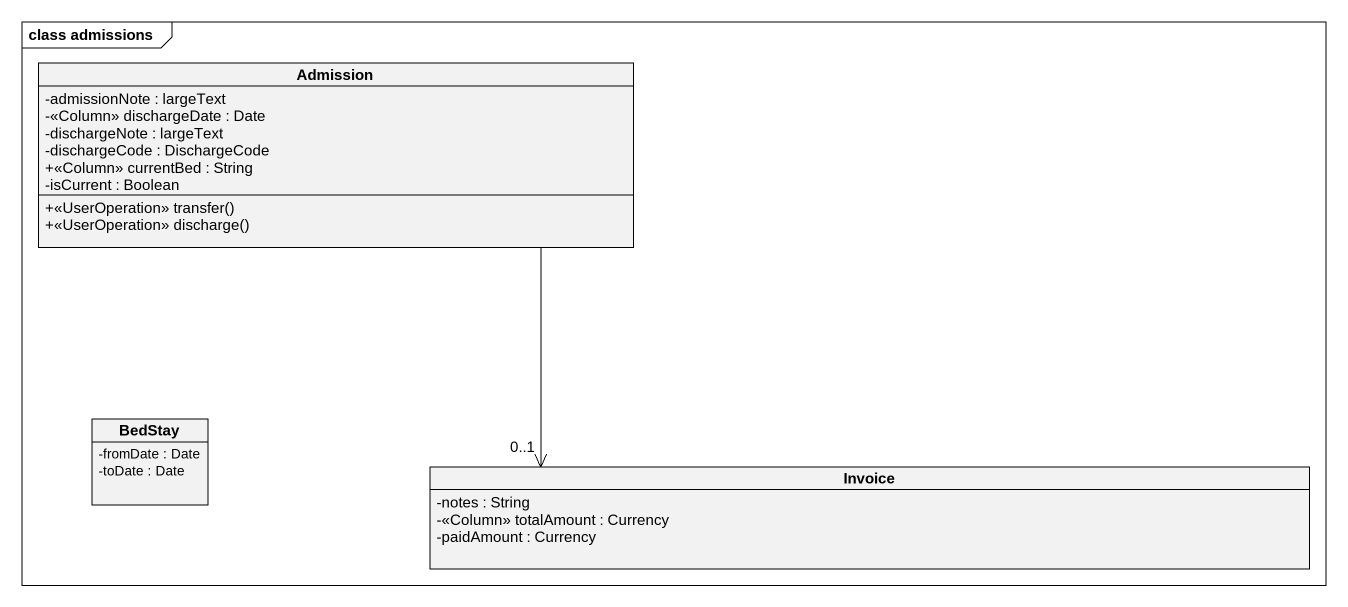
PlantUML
@startuml
mainframe class admissions
hide circle
hide empty members
skinparam classAttributeIconSize 0
class Admission {
  -admissionNote : largeText
  -<<Column>> dischargeDate : Date
  -dischargeNote : largeText
  -dischargeCode : DischargeCode
  +<<Column>> currentBed : String
  -isCurrent : Boolean
  +<<UserOperation>> transfer()
  +<<UserOperation>> discharge()
}
class BedStay {
  -fromDate : Date
  -toDate : Date
}
class Invoice {
  -notes : String
  -<<Column>> totalAmount : Currency
  -paidAmount : Currency
}
Admission --> "0..1" Invoice
@enduml
